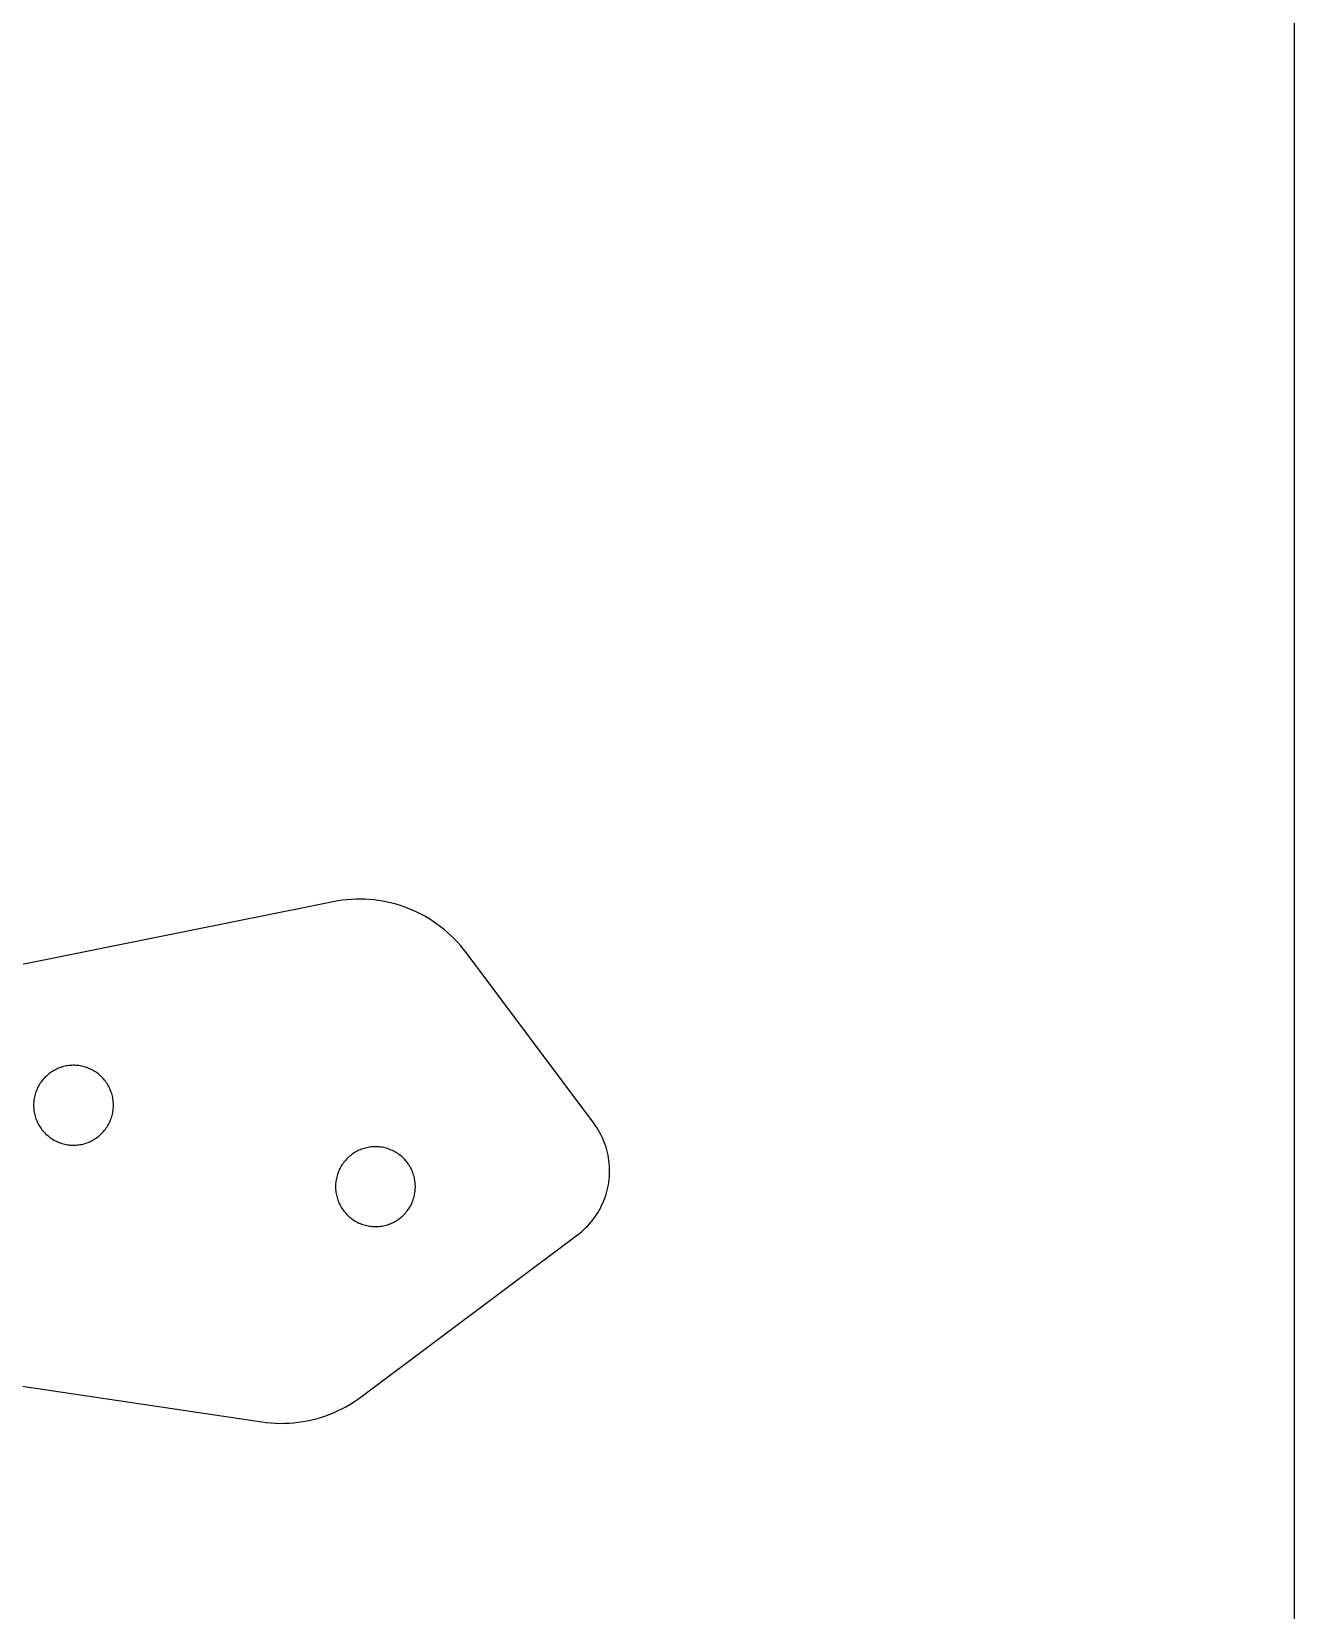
# Model space of a CAD drawing. Header units: millimetres. Extents: x 1015 to 1415, y -25 to 475.
# Drawn here: x 1368 to 1415.4, y 53.7 to 113 of the extents above; entities that cross this region are included whole.
import ezdxf

# ---------------------------------------------------------------- set-up
doc = ezdxf.new("R2010")
doc.units = ezdxf.units.MM
doc.header["$MEASUREMENT"] = 0
doc.layers.add('corte', color=1, linetype='Continuous', true_color=0xff0000)
doc.layers.add('Default', color=18, linetype='Continuous', true_color=0x000000)

msp = doc.modelspace()

# ---------------------------------------------------------------- linework, layer by layer
at = {"layer": 'corte', "linetype": 'Continuous', "lineweight": 25}
for p, q in [((1379.303, 80.296), (1351.863, 74.776)), ((1379.471, 80.327), (1379.303, 80.296)), ((1379.639, 80.352), (1379.471, 80.327)), ((1379.809, 80.372), (1379.639, 80.352)), ((1379.979, 80.385), (1379.809, 80.372)), ((1380.15, 80.393), (1379.979, 80.385)), ((1380.321, 80.395), (1380.15, 80.393)), ((1380.491, 80.391), (1380.321, 80.395)), ((1380.662, 80.381), (1380.491, 80.391)), ((1380.832, 80.365), (1380.662, 80.381)), ((1381.001, 80.344), (1380.832, 80.365)), ((1381.17, 80.316), (1381.001, 80.344)), ((1381.337, 80.284), (1381.17, 80.316)), ((1381.503, 80.245), (1381.337, 80.284)), ((1381.668, 80.201), (1381.503, 80.245)), ((1381.831, 80.151), (1381.668, 80.201)), ((1381.993, 80.095), (1381.831, 80.151)), ((1382.152, 80.034), (1381.993, 80.095)), ((1382.31, 79.968), (1382.152, 80.034)), ((1382.465, 79.896), (1382.31, 79.968)), ((1382.617, 79.819), (1382.465, 79.896)), ((1382.767, 79.737), (1382.617, 79.819)), ((1382.914, 79.65), (1382.767, 79.737)), ((1383.057, 79.558), (1382.914, 79.65)), ((1383.198, 79.461), (1383.057, 79.558)), ((1383.335, 79.36), (1383.198, 79.461)), ((1383.469, 79.253), (1383.335, 79.36)), ((1383.598, 79.142), (1383.469, 79.253)), ((1383.725, 79.027), (1383.598, 79.142)), ((1383.847, 78.908), (1383.725, 79.027)), ((1383.964, 78.784), (1383.847, 78.908)), ((1384.078, 78.657), (1383.964, 78.784)), ((1384.187, 78.526), (1384.078, 78.657)), ((1384.292, 78.391), (1384.187, 78.526)), ((1389.089, 71.981), (1384.292, 78.391)), ((1368.387, 73.61), (1368.354, 73.569)), ((1368.421, 73.649), (1368.387, 73.61)), ((1368.456, 73.687), (1368.421, 73.649)), ((1368.493, 73.724), (1368.456, 73.687)), ((1368.531, 73.76), (1368.493, 73.724)), ((1368.57, 73.794), (1368.531, 73.76)), ((1368.61, 73.827), (1368.57, 73.794)), ((1368.651, 73.859), (1368.61, 73.827)), ((1368.694, 73.889), (1368.651, 73.859)), ((1368.737, 73.918), (1368.694, 73.889)), ((1368.782, 73.945), (1368.737, 73.918)), ((1368.827, 73.97), (1368.782, 73.945)), ((1368.873, 73.994), (1368.827, 73.97)), ((1368.92, 74.017), (1368.873, 73.994)), ((1368.968, 74.037), (1368.92, 74.017)), ((1369.017, 74.056), (1368.968, 74.037)), ((1369.066, 74.073), (1369.017, 74.056)), ((1369.116, 74.089), (1369.066, 74.073)), ((1369.166, 74.103), (1369.116, 74.089)), ((1369.216, 74.115), (1369.166, 74.103)), ((1369.267, 74.125), (1369.216, 74.115)), ((1369.319, 74.134), (1369.267, 74.125)), ((1369.37, 74.141), (1369.319, 74.134)), ((1369.422, 74.146), (1369.37, 74.141)), ((1369.474, 74.149), (1369.422, 74.146)), ((1369.526, 74.15), (1369.474, 74.149)), ((1369.578, 74.15), (1369.526, 74.15)), ((1369.63, 74.148), (1369.578, 74.15)), ((1369.682, 74.144), (1369.63, 74.148)), ((1369.734, 74.138), (1369.682, 74.144)), ((1369.785, 74.13), (1369.734, 74.138)), ((1369.837, 74.121), (1369.785, 74.13)), ((1369.888, 74.109), (1369.837, 74.121)), ((1369.938, 74.096), (1369.888, 74.109)), ((1369.988, 74.082), (1369.938, 74.096)), ((1370.037, 74.065), (1369.988, 74.082)), ((1370.086, 74.047), (1370.037, 74.065)), ((1370.134, 74.027), (1370.086, 74.047)), ((1370.182, 74.006), (1370.134, 74.027)), ((1370.228, 73.983), (1370.182, 74.006)), ((1370.274, 73.958), (1370.228, 73.983)), ((1370.319, 73.932), (1370.274, 73.958)), ((1370.363, 73.904), (1370.319, 73.932)), ((1370.406, 73.875), (1370.363, 73.904)), ((1370.448, 73.844), (1370.406, 73.875)), ((1370.489, 73.812), (1370.448, 73.844)), ((1370.529, 73.778), (1370.489, 73.812)), ((1370.567, 73.743), (1370.529, 73.778)), ((1370.605, 73.707), (1370.567, 73.743)), ((1370.641, 73.669), (1370.605, 73.707)), ((1370.675, 73.63), (1370.641, 73.669)), ((1370.709, 73.59), (1370.675, 73.63)), ((1370.741, 73.549), (1370.709, 73.59)), ((1368.084, 73.011), (1368.072, 72.96)), ((1368.097, 73.061), (1368.084, 73.011)), ((1368.112, 73.111), (1368.097, 73.061)), ((1368.129, 73.16), (1368.112, 73.111)), ((1368.148, 73.209), (1368.129, 73.16)), ((1368.168, 73.257), (1368.148, 73.209)), ((1368.19, 73.304), (1368.168, 73.257)), ((1368.213, 73.35), (1368.19, 73.304)), ((1368.238, 73.396), (1368.213, 73.35)), ((1368.265, 73.441), (1368.238, 73.396)), ((1368.293, 73.485), (1368.265, 73.441)), ((1368.323, 73.527), (1368.293, 73.485)), ((1368.354, 73.569), (1368.323, 73.527)), ((1370.771, 73.507), (1370.741, 73.549)), ((1370.8, 73.464), (1370.771, 73.507)), ((1370.828, 73.419), (1370.8, 73.464)), ((1370.853, 73.374), (1370.828, 73.419)), ((1370.878, 73.328), (1370.853, 73.374)), ((1370.901, 73.281), (1370.878, 73.328)), ((1370.922, 73.234), (1370.901, 73.281)), ((1370.941, 73.185), (1370.922, 73.234)), ((1370.959, 73.137), (1370.941, 73.185)), ((1370.975, 73.087), (1370.959, 73.137)), ((1370.989, 73.037), (1370.975, 73.087)), ((1371.002, 72.986), (1370.989, 73.037)), ((1368.041, 72.702), (1368.04, 72.65)), ((1368.04, 72.65), (1368.041, 72.598)), ((1368.043, 72.754), (1368.041, 72.702)), ((1368.041, 72.598), (1368.043, 72.546)), ((1368.048, 72.806), (1368.043, 72.754)), ((1368.043, 72.546), (1368.048, 72.494)), ((1368.054, 72.857), (1368.048, 72.806)), ((1368.048, 72.494), (1368.054, 72.442)), ((1368.062, 72.909), (1368.054, 72.857)), ((1368.054, 72.442), (1368.062, 72.391)), ((1368.072, 72.96), (1368.062, 72.909)), ((1371.012, 72.935), (1371.002, 72.986)), ((1371.021, 72.884), (1371.012, 72.935)), ((1371.013, 72.366), (1371.022, 72.417)), ((1371.029, 72.833), (1371.021, 72.884)), ((1371.022, 72.417), (1371.029, 72.469)), ((1371.034, 72.781), (1371.029, 72.833)), ((1371.029, 72.469), (1371.034, 72.521)), ((1371.038, 72.729), (1371.034, 72.781)), ((1371.034, 72.521), (1371.038, 72.573)), ((1371.04, 72.677), (1371.038, 72.729)), ((1371.038, 72.573), (1371.04, 72.625)), ((1371.04, 72.625), (1371.04, 72.677)), ((1368.062, 72.391), (1368.072, 72.34)), ((1368.072, 72.34), (1368.084, 72.289)), ((1368.084, 72.289), (1368.097, 72.239)), ((1368.097, 72.239), (1368.113, 72.189)), ((1368.113, 72.189), (1368.129, 72.14)), ((1368.129, 72.14), (1368.148, 72.091)), ((1368.148, 72.091), (1368.168, 72.043)), ((1368.168, 72.043), (1368.19, 71.996)), ((1368.19, 71.996), (1368.214, 71.949)), ((1368.214, 71.949), (1368.239, 71.904)), ((1368.239, 71.904), (1368.265, 71.859)), ((1368.265, 71.859), (1368.294, 71.815)), ((1368.294, 71.815), (1368.323, 71.772)), ((1370.772, 71.795), (1370.801, 71.838)), ((1370.801, 71.838), (1370.828, 71.882)), ((1370.828, 71.882), (1370.854, 71.927)), ((1370.854, 71.927), (1370.878, 71.973)), ((1370.878, 71.973), (1370.901, 72.02)), ((1370.901, 72.02), (1370.922, 72.068)), ((1370.922, 72.068), (1370.941, 72.116)), ((1370.941, 72.116), (1370.959, 72.165)), ((1370.959, 72.165), (1370.975, 72.215)), ((1370.975, 72.215), (1370.989, 72.265)), ((1370.989, 72.265), (1371.002, 72.315)), ((1371.002, 72.315), (1371.013, 72.366)), ((1389.149, 71.898), (1389.089, 71.981)), ((1389.206, 71.813), (1389.149, 71.898)), ((1389.26, 71.726), (1389.206, 71.813)), ((1368.323, 71.772), (1368.355, 71.731)), ((1368.355, 71.731), (1368.387, 71.69)), ((1368.387, 71.69), (1368.421, 71.651)), ((1368.421, 71.651), (1368.457, 71.613)), ((1368.457, 71.613), (1368.493, 71.576)), ((1368.493, 71.576), (1368.531, 71.54)), ((1368.531, 71.54), (1368.57, 71.506)), ((1368.57, 71.506), (1368.611, 71.473)), ((1368.611, 71.473), (1368.652, 71.441)), ((1368.652, 71.441), (1368.695, 71.411)), ((1368.695, 71.411), (1368.738, 71.382)), ((1368.738, 71.382), (1368.783, 71.355)), ((1368.783, 71.355), (1368.828, 71.33)), ((1368.828, 71.33), (1368.874, 71.306)), ((1368.874, 71.306), (1368.921, 71.284)), ((1368.921, 71.284), (1368.969, 71.263)), ((1368.969, 71.263), (1369.018, 71.244)), ((1369.018, 71.244), (1369.067, 71.227)), ((1369.067, 71.227), (1369.116, 71.211)), ((1369.116, 71.211), (1369.167, 71.197)), ((1369.939, 71.204), (1369.989, 71.219)), ((1369.989, 71.219), (1370.038, 71.236)), ((1370.038, 71.236), (1370.087, 71.254)), ((1370.087, 71.254), (1370.135, 71.274)), ((1370.135, 71.274), (1370.183, 71.295)), ((1370.183, 71.295), (1370.229, 71.318)), ((1370.229, 71.318), (1370.275, 71.343)), ((1370.275, 71.343), (1370.32, 71.369)), ((1370.32, 71.369), (1370.364, 71.397)), ((1370.364, 71.397), (1370.407, 71.426)), ((1370.407, 71.426), (1370.449, 71.457)), ((1370.449, 71.457), (1370.49, 71.49)), ((1370.49, 71.49), (1370.53, 71.523)), ((1370.53, 71.523), (1370.568, 71.558)), ((1370.568, 71.558), (1370.605, 71.595)), ((1370.605, 71.595), (1370.641, 71.632)), ((1370.641, 71.632), (1370.676, 71.671)), ((1370.676, 71.671), (1370.709, 71.711)), ((1370.709, 71.711), (1370.741, 71.752)), ((1370.741, 71.752), (1370.772, 71.795)), ((1389.312, 71.638), (1389.26, 71.726)), ((1389.36, 71.547), (1389.312, 71.638)), ((1389.405, 71.455), (1389.36, 71.547)), ((1389.446, 71.362), (1389.405, 71.455)), ((1389.485, 71.267), (1389.446, 71.362)), ((1389.52, 71.171), (1389.485, 71.267)), ((1369.167, 71.197), (1369.217, 71.185)), ((1369.217, 71.185), (1369.268, 71.175)), ((1369.268, 71.175), (1369.32, 71.167)), ((1369.32, 71.167), (1369.371, 71.16)), ((1369.371, 71.16), (1369.423, 71.155)), ((1369.423, 71.155), (1369.475, 71.152)), ((1369.475, 71.152), (1369.527, 71.15)), ((1369.527, 71.15), (1369.579, 71.151)), ((1369.579, 71.151), (1369.631, 71.153)), ((1369.631, 71.153), (1369.683, 71.157)), ((1369.683, 71.157), (1369.735, 71.163)), ((1369.735, 71.163), (1369.786, 71.171)), ((1369.786, 71.171), (1369.838, 71.18)), ((1369.838, 71.18), (1369.888, 71.191)), ((1369.888, 71.191), (1369.939, 71.204)), ((1379.803, 70.626), (1379.768, 70.588)), ((1379.84, 70.663), (1379.803, 70.626)), ((1379.878, 70.699), (1379.84, 70.663)), ((1379.917, 70.733), (1379.878, 70.699)), ((1379.957, 70.766), (1379.917, 70.733)), ((1379.998, 70.798), (1379.957, 70.766)), ((1380.041, 70.828), (1379.998, 70.798)), ((1380.084, 70.857), (1380.041, 70.828)), ((1380.129, 70.884), (1380.084, 70.857)), ((1380.174, 70.909), (1380.129, 70.884)), ((1380.22, 70.933), (1380.174, 70.909)), ((1380.268, 70.956), (1380.22, 70.933)), ((1380.315, 70.976), (1380.268, 70.956)), ((1380.364, 70.995), (1380.315, 70.976)), ((1380.413, 71.013), (1380.364, 70.995)), ((1380.463, 71.028), (1380.413, 71.013)), ((1380.513, 71.042), (1380.463, 71.028)), ((1380.563, 71.054), (1380.513, 71.042)), ((1380.614, 71.064), (1380.563, 71.054)), ((1380.666, 71.073), (1380.614, 71.064)), ((1380.717, 71.08), (1380.666, 71.073)), ((1380.769, 71.085), (1380.717, 71.08)), ((1380.821, 71.088), (1380.769, 71.085)), ((1380.873, 71.089), (1380.821, 71.088)), ((1380.925, 71.089), (1380.873, 71.089)), ((1380.977, 71.087), (1380.925, 71.089)), ((1381.029, 71.083), (1380.977, 71.087)), ((1381.081, 71.077), (1381.029, 71.083)), ((1381.133, 71.069), (1381.081, 71.077)), ((1381.184, 71.06), (1381.133, 71.069)), ((1381.235, 71.048), (1381.184, 71.06)), ((1381.285, 71.036), (1381.235, 71.048)), ((1381.335, 71.021), (1381.285, 71.036)), ((1381.384, 71.004), (1381.335, 71.021)), ((1381.433, 70.986), (1381.384, 71.004)), ((1381.481, 70.966), (1381.433, 70.986)), ((1381.529, 70.945), (1381.481, 70.966)), ((1381.575, 70.922), (1381.529, 70.945)), ((1381.621, 70.897), (1381.575, 70.922)), ((1381.666, 70.871), (1381.621, 70.897)), ((1381.71, 70.843), (1381.666, 70.871)), ((1381.753, 70.814), (1381.71, 70.843)), ((1381.795, 70.783), (1381.753, 70.814)), ((1381.836, 70.751), (1381.795, 70.783)), ((1381.876, 70.717), (1381.836, 70.751)), ((1381.914, 70.682), (1381.876, 70.717)), ((1381.952, 70.646), (1381.914, 70.682)), ((1381.988, 70.608), (1381.952, 70.646)), ((1389.552, 71.073), (1389.52, 71.171)), ((1389.581, 70.975), (1389.552, 71.073)), ((1389.606, 70.876), (1389.581, 70.975)), ((1389.628, 70.776), (1389.606, 70.876)), ((1389.647, 70.675), (1389.628, 70.776)), ((1389.662, 70.574), (1389.647, 70.675)), ((1379.459, 70.05), (1379.444, 70)), ((1379.476, 70.099), (1379.459, 70.05)), ((1379.495, 70.148), (1379.476, 70.099)), ((1379.515, 70.196), (1379.495, 70.148)), ((1379.537, 70.243), (1379.515, 70.196)), ((1379.56, 70.29), (1379.537, 70.243)), ((1379.585, 70.335), (1379.56, 70.29)), ((1379.612, 70.38), (1379.585, 70.335)), ((1379.64, 70.424), (1379.612, 70.38)), ((1379.67, 70.466), (1379.64, 70.424)), ((1379.701, 70.508), (1379.67, 70.466)), ((1379.734, 70.549), (1379.701, 70.508)), ((1379.768, 70.588), (1379.734, 70.549)), ((1382.022, 70.569), (1381.988, 70.608)), ((1382.056, 70.529), (1382.022, 70.569)), ((1382.088, 70.488), (1382.056, 70.529)), ((1382.118, 70.446), (1382.088, 70.488)), ((1382.147, 70.403), (1382.118, 70.446)), ((1382.175, 70.358), (1382.147, 70.403)), ((1382.201, 70.313), (1382.175, 70.358)), ((1382.225, 70.267), (1382.201, 70.313)), ((1382.248, 70.22), (1382.225, 70.267)), ((1382.269, 70.173), (1382.248, 70.22)), ((1382.288, 70.125), (1382.269, 70.173)), ((1382.306, 70.076), (1382.288, 70.125)), ((1382.322, 70.026), (1382.306, 70.076)), ((1382.336, 69.976), (1382.322, 70.026)), ((1389.673, 70.472), (1389.662, 70.574)), ((1389.682, 70.37), (1389.673, 70.472)), ((1389.679, 69.96), (1389.685, 70.063)), ((1389.686, 70.267), (1389.682, 70.37)), ((1389.685, 70.063), (1389.687, 70.165)), ((1389.687, 70.165), (1389.686, 70.267)), ((1379.388, 69.641), (1379.387, 69.589)), ((1379.387, 69.589), (1379.388, 69.537)), ((1379.39, 69.693), (1379.388, 69.641)), ((1379.388, 69.537), (1379.39, 69.485)), ((1379.395, 69.745), (1379.39, 69.693)), ((1379.39, 69.485), (1379.395, 69.433)), ((1379.401, 69.796), (1379.395, 69.745)), ((1379.395, 69.433), (1379.401, 69.381)), ((1379.409, 69.848), (1379.401, 69.796)), ((1379.419, 69.899), (1379.409, 69.848)), ((1379.431, 69.95), (1379.419, 69.899)), ((1379.444, 70), (1379.431, 69.95)), ((1382.349, 69.925), (1382.336, 69.976)), ((1382.359, 69.874), (1382.349, 69.925)), ((1382.368, 69.823), (1382.359, 69.874)), ((1382.376, 69.772), (1382.368, 69.823)), ((1382.381, 69.72), (1382.376, 69.772)), ((1382.376, 69.408), (1382.381, 69.46)), ((1382.385, 69.668), (1382.381, 69.72)), ((1382.381, 69.46), (1382.385, 69.512)), ((1382.387, 69.616), (1382.385, 69.668)), ((1382.385, 69.512), (1382.387, 69.564)), ((1382.387, 69.564), (1382.387, 69.616)), ((1389.571, 69.356), (1389.598, 69.455)), ((1389.598, 69.455), (1389.621, 69.555)), ((1389.621, 69.555), (1389.64, 69.655)), ((1389.64, 69.655), (1389.657, 69.757)), ((1389.657, 69.757), (1389.67, 69.858)), ((1389.67, 69.858), (1389.679, 69.96)), ((1379.401, 69.381), (1379.409, 69.33)), ((1379.409, 69.33), (1379.419, 69.279)), ((1379.419, 69.279), (1379.431, 69.228)), ((1379.431, 69.228), (1379.444, 69.178)), ((1379.444, 69.178), (1379.46, 69.128)), ((1379.46, 69.128), (1379.476, 69.079)), ((1379.476, 69.079), (1379.495, 69.03)), ((1379.495, 69.03), (1379.515, 68.982)), ((1379.515, 68.982), (1379.537, 68.935)), ((1379.537, 68.935), (1379.561, 68.888)), ((1379.561, 68.888), (1379.586, 68.843)), ((1379.586, 68.843), (1379.613, 68.798)), ((1382.175, 68.821), (1382.201, 68.866)), ((1382.201, 68.866), (1382.225, 68.912)), ((1382.225, 68.912), (1382.248, 68.959)), ((1382.248, 68.959), (1382.269, 69.007)), ((1382.269, 69.007), (1382.288, 69.055)), ((1382.288, 69.055), (1382.306, 69.104)), ((1382.306, 69.104), (1382.322, 69.154)), ((1382.322, 69.154), (1382.336, 69.204)), ((1382.336, 69.204), (1382.349, 69.254)), ((1382.349, 69.254), (1382.36, 69.305)), ((1382.36, 69.305), (1382.369, 69.356)), ((1382.369, 69.356), (1382.376, 69.408)), ((1389.342, 68.787), (1389.388, 68.878)), ((1389.388, 68.878), (1389.431, 68.971)), ((1389.431, 68.971), (1389.471, 69.066)), ((1389.471, 69.066), (1389.508, 69.161)), ((1389.508, 69.161), (1389.541, 69.258)), ((1389.541, 69.258), (1389.571, 69.356)), ((1379.613, 68.798), (1379.641, 68.754)), ((1379.641, 68.754), (1379.67, 68.711)), ((1379.67, 68.711), (1379.702, 68.67)), ((1379.702, 68.67), (1379.734, 68.629)), ((1379.734, 68.629), (1379.768, 68.59)), ((1379.768, 68.59), (1379.804, 68.552)), ((1379.804, 68.552), (1379.84, 68.515)), ((1379.84, 68.515), (1379.878, 68.479)), ((1379.878, 68.479), (1379.917, 68.445)), ((1379.917, 68.445), (1379.958, 68.412)), ((1379.958, 68.412), (1379.999, 68.38)), ((1379.999, 68.38), (1380.042, 68.35)), ((1380.042, 68.35), (1380.085, 68.321)), ((1380.085, 68.321), (1380.13, 68.294)), ((1380.13, 68.294), (1380.175, 68.269)), ((1380.175, 68.269), (1380.221, 68.245)), ((1380.221, 68.245), (1380.268, 68.223)), ((1381.53, 68.234), (1381.576, 68.257)), ((1381.576, 68.257), (1381.622, 68.282)), ((1381.622, 68.282), (1381.667, 68.308)), ((1381.667, 68.308), (1381.711, 68.336)), ((1381.711, 68.336), (1381.754, 68.365)), ((1381.754, 68.365), (1381.796, 68.396)), ((1381.796, 68.396), (1381.837, 68.429)), ((1381.837, 68.429), (1381.877, 68.462)), ((1381.877, 68.462), (1381.915, 68.497)), ((1381.915, 68.497), (1381.952, 68.534)), ((1381.952, 68.534), (1381.988, 68.571)), ((1381.988, 68.571), (1382.023, 68.61)), ((1382.023, 68.61), (1382.056, 68.65)), ((1382.056, 68.65), (1382.088, 68.691)), ((1382.088, 68.691), (1382.119, 68.734)), ((1382.119, 68.734), (1382.148, 68.777)), ((1382.148, 68.777), (1382.175, 68.821)), ((1388.936, 68.198), (1389.003, 68.276)), ((1389.003, 68.276), (1389.066, 68.356)), ((1389.066, 68.356), (1389.127, 68.438)), ((1389.127, 68.438), (1389.186, 68.523)), ((1389.186, 68.523), (1389.241, 68.609)), ((1389.241, 68.609), (1389.293, 68.697)), ((1389.293, 68.697), (1389.342, 68.787)), ((1380.268, 68.223), (1380.316, 68.202)), ((1380.316, 68.202), (1380.365, 68.183)), ((1380.348, 61.691), (1388.485, 67.782)), ((1380.365, 68.183), (1380.414, 68.166)), ((1380.414, 68.166), (1380.464, 68.15)), ((1380.464, 68.15), (1380.514, 68.136)), ((1380.514, 68.136), (1380.564, 68.124)), ((1380.564, 68.124), (1380.615, 68.114)), ((1380.615, 68.114), (1380.667, 68.106)), ((1380.667, 68.106), (1380.718, 68.099)), ((1380.718, 68.099), (1380.77, 68.094)), ((1380.77, 68.094), (1380.822, 68.091)), ((1380.822, 68.091), (1380.874, 68.089)), ((1380.874, 68.089), (1380.926, 68.09)), ((1380.926, 68.09), (1380.978, 68.092)), ((1380.978, 68.092), (1381.03, 68.096)), ((1381.03, 68.096), (1381.082, 68.102)), ((1381.082, 68.102), (1381.133, 68.11)), ((1381.133, 68.11), (1381.185, 68.119)), ((1381.185, 68.119), (1381.236, 68.13)), ((1381.236, 68.13), (1381.286, 68.143)), ((1381.286, 68.143), (1381.336, 68.158)), ((1381.336, 68.158), (1381.385, 68.175)), ((1381.385, 68.175), (1381.434, 68.193)), ((1381.434, 68.193), (1381.482, 68.213)), ((1381.482, 68.213), (1381.53, 68.234)), ((1388.485, 67.782), (1388.566, 67.845)), ((1388.566, 67.845), (1388.645, 67.91)), ((1388.645, 67.91), (1388.721, 67.978)), ((1388.721, 67.978), (1388.795, 68.049)), ((1388.795, 68.049), (1388.867, 68.122)), ((1388.867, 68.122), (1388.936, 68.198)), ((1351.619, 64.471), (1376.615, 60.749)), ((1379.308, 61.093), (1379.465, 61.163)), ((1379.465, 61.163), (1379.619, 61.238)), ((1379.619, 61.238), (1379.771, 61.318)), ((1379.771, 61.318), (1379.92, 61.404)), ((1379.92, 61.404), (1380.066, 61.495)), ((1380.066, 61.495), (1380.208, 61.591)), ((1380.208, 61.591), (1380.348, 61.691)), ((1376.615, 60.749), (1376.785, 60.726)), ((1376.785, 60.726), (1376.956, 60.71)), ((1376.956, 60.71), (1377.128, 60.699)), ((1377.128, 60.699), (1377.3, 60.694)), ((1377.3, 60.694), (1377.471, 60.696)), ((1377.471, 60.696), (1377.643, 60.703)), ((1377.643, 60.703), (1377.814, 60.716)), ((1377.814, 60.716), (1377.985, 60.734)), ((1377.985, 60.734), (1378.155, 60.759)), ((1378.155, 60.759), (1378.324, 60.79)), ((1378.324, 60.79), (1378.492, 60.826)), ((1378.492, 60.826), (1378.659, 60.868)), ((1378.659, 60.868), (1378.824, 60.916)), ((1378.824, 60.916), (1378.987, 60.969)), ((1378.987, 60.969), (1379.149, 61.028)), ((1379.149, 61.028), (1379.308, 61.093))]:
    msp.add_line(p, q, dxfattribs=at)
at = {"layer": 'Default'}
msp.add_line((1415.423, -25.195), (1415.423, 474.805), dxfattribs=at)

doc.saveas('drawing.dxf')
